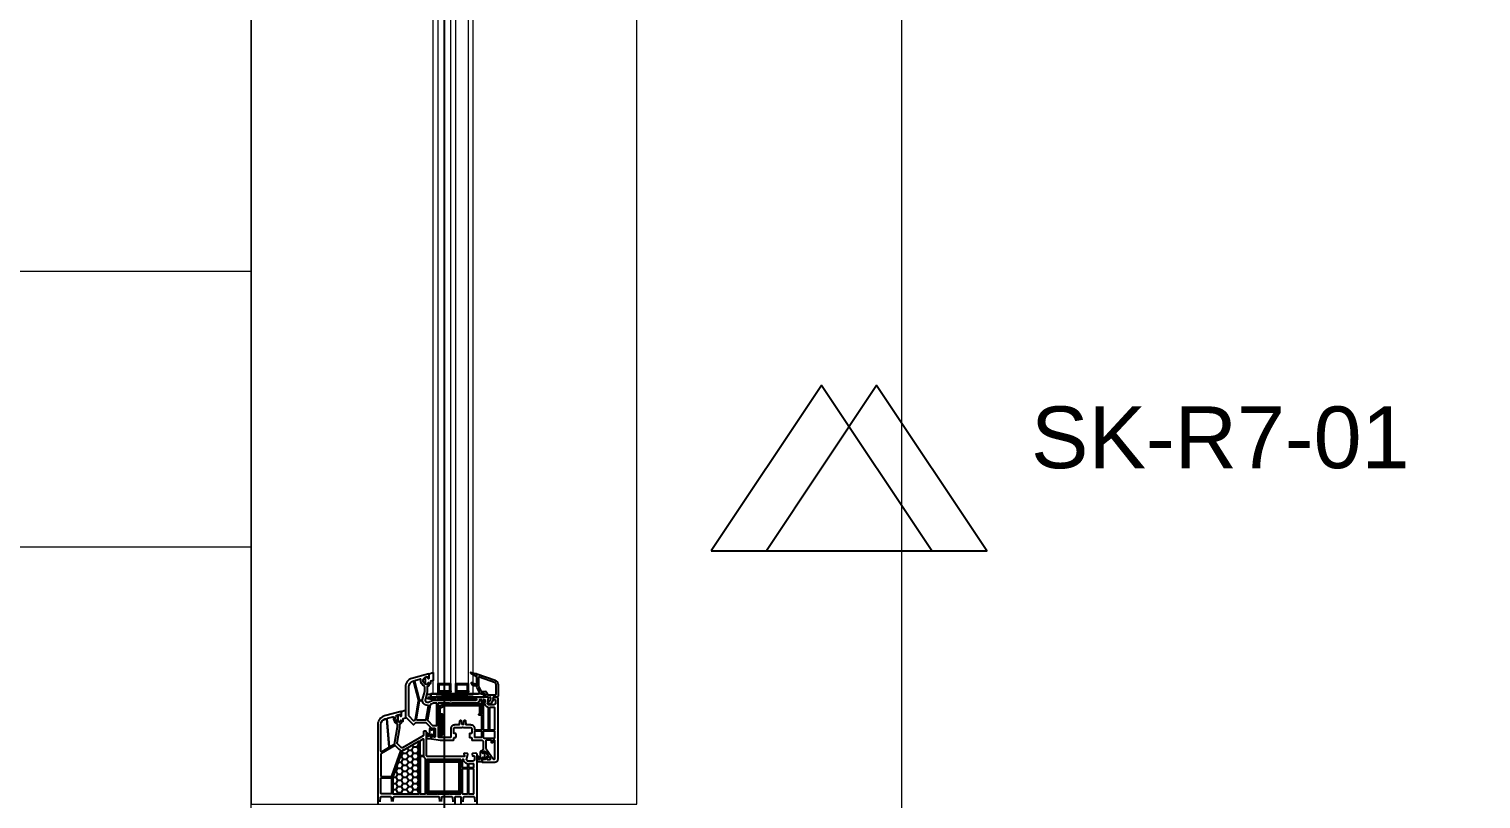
# Model space of a CAD drawing. Header units: inches. Extents: x -21163 to 11874, y -14995 to 6550.
# Drawn here: x -14027 to -12710, y -1854 to -1156 of the extents above; entities that cross this region are included whole.
import ezdxf

# ---------------------------------------------------------------- set-up
doc = ezdxf.new("R2010")
doc.units = ezdxf.units.IN
doc.header["$MEASUREMENT"] = 0
doc.linetypes.add('CONTI', pattern=[0])
doc.linetypes.add('GOST2.303 5', pattern=[24, 20, -1.5, 1, -1.5])
doc.layers.get('0').update_dxf_attribs({"color": 8})
for name, color, linetype in [('axis_dim', 8, 'CONTI'), ('GASKET', 8, 'Continuous'), ('PVC', 8, 'Continuous'), ('SOCKETS', 1, 'Continuous'), ('STEEL', 8, 'Continuous'), ('TAGS', 7, 'Continuous')]:
    doc.layers.add(name, color=color, linetype=linetype)
for name, color, linetype, lineweight in [('doors_windows', 8, 'Continuous', 5), ('floor', 8, 'Continuous', 5), ('furniture', 8, 'Continuous', 0), ('stair1', 8, 'Continuous', 15)]:
    doc.layers.add(name, color=color, linetype=linetype, lineweight=lineweight)
doc.styles.get("Standard").update_dxf_attribs({"font": 'arial.ttf'})

# ---------------------------------------------------------------- blocks, each defined once
blk = doc.blocks.new('*U20')
at = {"linetype": 'Continuous'}
h = blk.add_hatch(dxfattribs=at)
h.set_pattern_fill('HONEY', color=6, angle=-90, style=0)
h.set_pattern_definition([(270, (-72.136, 52.6428), (2.74963, -4.7625), [3.175, -6.35]), (30, (-72.136, 52.6428), (2.74963, 4.7625), [3.175, -6.35]), (330, (-72.136, 52.6428), (5.49926, -6e-07), [-6.35, 3.175])])
h.paths.add_polyline_path([(56.2, -37.6, 0.57735), (56.7, -36.8), (49, -23.5, -0.079163), (48.6, -22.5, 0.259107), (48.3, -22.1), (24.6, -13.5, 0.087489), (24.4, -13.5), (9.7, -13.5, 0.414214), (9.2, -14), (9.2, -37.1, 0.414214), (9.7, -37.6)])
at = {"color": 1, "linetype": 'Continuous'}
for p, q in [((94, -52), (95.8, -45.4)), ((95.8, -52), (94, -52)), ((94, -83), (94, -52)), ((95.8, -45.4), (95.8, -43.5)), ((95.8, -43.5), (97, -43.9)), ((95.8, -45.4), (97, -45.6)), ((95.8, -45.4), (95.8, -52)), ((95.8, -45.6), (95.8, -52)), ((97, -50), (95.8, -50)), ((97, -43.9), (97, -44.1)), ((97, -44.1), (99.6, -44.8)), ((97, -45.6), (97, -88.6)), ((99.6, -47.9), (97, -47.9)), ((97, -76.2), (97, -52)), ((99.6, -44.8), (99.6, -47.9)), ((95.8, -54), (94, -54)), ((95.8, -55), (94, -55)), ((95.8, -54), (95.8, -54.6)), ((95.8, -80), (95.8, -54)), ((95.8, -69), (94, -69)), ((95.8, -70), (94, -70)), ((95.8, -72), (94, -72)), ((95.8, -80), (94, -80)), ((95.8, -82), (94, -82)), ((95.8, -83), (94, -83)), ((97, -86.7), (95.3, -86.7)), ((95.3, -89.1), (95.3, -86.7)), ((97, -88.6), (95.3, -89.1)), ((95.8, -86.7), (95.8, -82))]:
    blk.add_line(p, q, dxfattribs=at)
at = {"color": 1, "linetype": 'Continuous', "lineweight": 25}
for p, q in [((100, -48.2), (97, -96.2)), ((100, -96.2), (97, -48.2))]:
    blk.add_line(p, q, dxfattribs=at)
at = {"color": 5}
for p, q in [((102.5, -55.3), (101.5, -55.3)), ((102.5, -56.3), (101.5, -56.3)), ((102.5, -57.3), (101.5, -57.3)), ((102.5, -58.3), (101.5, -58.3)), ((102.5, -59.3), (101.5, -59.3)), ((102.5, -60.3), (101.5, -60.3)), ((102.5, -61.3), (101.5, -61.3)), ((102.5, -62.3), (101.5, -62.3)), ((102.5, -63.3), (101.5, -63.3)), ((102.5, -64.3), (101.5, -64.3)), ((102.5, -65.3), (101.5, -65.3)), ((102.5, -65.3), (101.5, -65.3)), ((102.5, -55.3), (102.5, -54.3)), ((102.5, -65.3), (102.5, -66.3)), ((103.5, -55.3), (103.5, -54.3)), ((103.5, -66.3), (103.5, -65.3)), ((104.5, -55.3), (104.5, -54.3)), ((104.5, -66.3), (104.5, -65.3)), ((105.5, -55.3), (105.5, -54.3)), ((105.5, -66.3), (105.5, -65.3)), ((106.5, -55.3), (106.5, -54.3)), ((106.5, -66.3), (106.5, -65.3)), ((107.5, -55.3), (107.5, -54.3)), ((107.5, -66.3), (107.5, -65.3)), ((108, -55.3), (108, -54.3)), ((108, -55.3), (109, -55.3)), ((108, -56.3), (109, -56.3)), ((108, -57.3), (109, -57.3)), ((108, -58.3), (109, -58.3)), ((108, -59.3), (109, -59.3)), ((108, -60.3), (109, -60.3)), ((108, -61.3), (109, -61.3)), ((108, -62.3), (109, -62.3)), ((108, -63.3), (109, -63.3)), ((108, -64.3), (109, -64.3)), ((108, -65.3), (109, -65.3)), ((108, -65.3), (109, -65.3)), ((108, -65.3), (108, -66.3)), ((102.5, -66.3), (101.5, -66.3)), ((102.5, -71.3), (101.5, -71.3)), ((102.5, -72.3), (101.5, -72.3)), ((102.5, -73.3), (101.5, -73.3)), ((102.5, -74.3), (101.5, -74.3)), ((102.5, -75.3), (101.5, -75.3)), ((102.5, -76.3), (101.5, -76.3)), ((102.5, -77.3), (101.5, -77.3)), ((102.5, -78.3), (101.5, -78.3)), ((102.5, -71.3), (102.5, -70.3)), ((103.5, -71.3), (103.5, -70.3)), ((104.5, -71.3), (104.5, -70.3)), ((105.5, -71.3), (105.5, -70.3)), ((106.5, -71.3), (106.5, -70.3)), ((107.5, -71.3), (107.5, -70.3)), ((108, -66.3), (109, -66.3)), ((108, -71.3), (108, -70.3)), ((108, -71.3), (109, -71.3)), ((108, -72.3), (109, -72.3)), ((108, -73.3), (109, -73.3)), ((108, -74.3), (109, -74.3)), ((108, -75.3), (109, -75.3)), ((108, -76.3), (109, -76.3)), ((108, -77.3), (109, -77.3)), ((108, -78.3), (109, -78.3)), ((102.5, -79.3), (101.5, -79.3)), ((102.5, -80.3), (101.5, -80.3)), ((102.5, -81.3), (101.5, -81.3)), ((102.5, -81.3), (101.5, -81.3)), ((102.5, -82.3), (101.5, -82.3)), ((102.5, -81.3), (102.5, -82.3)), ((103.5, -82.3), (103.5, -81.3)), ((104.5, -82.3), (104.5, -81.3)), ((105.5, -82.3), (105.5, -81.3)), ((106.5, -82.3), (106.5, -81.3)), ((107.5, -82.3), (107.5, -81.3)), ((108, -79.3), (109, -79.3)), ((108, -80.3), (109, -80.3)), ((108, -81.3), (109, -81.3)), ((108, -81.3), (109, -81.3)), ((108, -81.3), (108, -82.3)), ((108, -82.3), (109, -82.3))]:
    blk.add_line(p, q, dxfattribs=at)
blk.add_lwpolyline([(56.6, -37.6, 0.57735), (56.8, -37.1), (48.2, -22.2, 0.176327), (48.1, -22.1), (24.6, -13.5, 0.087489), (24.5, -13.5), (9.5, -13.5, 0.414214), (9.2, -13.8), (9.2, -37.3, 0.414214), (9.5, -37.6)], format="xyb", close=True)
at = {"color": 1, "linetype": 'Continuous', "lineweight": 25}
blk.add_lwpolyline([(100, -50.2), (100, -48.2), (97, -48.2), (97, -96.2), (100, -96.2)], close=True, dxfattribs=at)
at = {"color": 5}
for points in [[(101.5, -66.3), (109, -66.3), (109, -54.3), (101.5, -54.3)], [(102.5, -65.3), (108, -65.3), (108, -55.3), (102.5, -55.3)], [(101.5, -82.3), (109, -82.3), (109, -70.3), (101.5, -70.3)], [(102.5, -81.3), (108, -81.3), (108, -71.3), (102.5, -71.3)]]:
    blk.add_lwpolyline(points, close=True, dxfattribs=at)
at = {"layer": 'doors_windows', "color": 5}
for points in [[(100, -50.3), (738, -50.3), (738, -54.3), (100, -54.3)], [(100, -66.3), (738, -66.3), (738, -70.3), (100, -70.3)], [(100, -82.3), (738, -82.3), (738, -86.3), (100, -86.3)]]:
    blk.add_lwpolyline(points, close=True, dxfattribs=at)
at = {"layer": 'GASKET'}
for p, q in [((107.4, -87.5), (107.1, -89.5)), ((118.7, -84.2), (115.7, -89.5)), ((119.4, -84.5), (118, -89.9))]:
    blk.add_line(p, q, dxfattribs=at)
at = {"layer": 'GASKET', "color": 5, "linetype": 'Continuous'}
for points in [[(75.1, -22.6, -0.414214), (74.4, -21.9), (74.4, -21.8, -0.414214), (74.7, -21.5), (75.6, -21.5), (75.8, -21.2, 0.57735), (75.2, -20.3), (74.8, -20.3, -0.414214), (74.3, -19.8), (74.3, -19.5, -0.020024), (74.3, -19.2, -0.390947), (75.3, -18.3), (80.3, -18.3, -0.390947), (81.3, -19.2), (81.3, -19.5), (81.3, -19.8, -0.414214), (80.8, -20.3), (80.3, -20.3, 0.57735), (79.8, -21.2), (80, -21.5), (84, -21.5), (85.1, -24.8, -0.502334), (84.8, -25.2), (78, -25.2), (77.3, -22.8, 0.349418), (77, -22.6)], [(62.1, -49.7, 0.414214), (61.6, -50.2, 0.054959), (61.7, -50.9, 0.351258), (61.9, -51.1), (68.3, -51.1, 0.351258), (68.5, -50.9, 0.054959), (68.6, -50.2, 0.414214), (68.1, -49.7), (67.7, -49.7, -0.57735), (67.2, -48.8), (67.3, -48.5), (68.8, -48.5, 0.414214), (69, -48.3), (69, -47.8, 0.407864), (68, -46.8), (61.8, -46.7, -0.433601), (61.4, -46.2), (61.4, -45.9, -0.363714), (62.2, -45.2), (63.1, -45.1, -0.169782), (63.3, -45.2, 1.241435), (63.8, -44), (60.7, -44, 0.414214), (59.5, -45.2), (59.5, -48.2, 0.414214), (59.8, -48.5), (62.9, -48.5), (63.1, -48.8, -0.57735), (62.6, -49.7)], [(109.2, -47.6, -0.414214), (108.5, -46.9), (108.5, -46.8, -0.414214), (108.8, -46.5), (109.7, -46.5), (109.9, -46.2, 0.57735), (109.3, -45.3), (108.9, -45.3, -0.414214), (108.4, -44.8), (108.4, -44.5, -0.020024), (108.4, -44.2, -0.390947), (109.4, -43.3), (114.4, -43.3, -0.390947), (115.4, -44.2), (115.4, -44.5), (115.4, -44.8, -0.414214), (114.9, -45.3), (114.4, -45.3, 0.57735), (113.9, -46.2), (114.1, -46.5), (118.1, -46.5), (119.2, -49.9, -0.502334), (118.9, -50.3), (112.1, -50.3), (111.4, -47.8, 0.349418), (111.1, -47.6)], [(41.1, -95.7, 0.414214), (40.6, -96.2, 0.054959), (40.7, -96.9, 0.351258), (40.9, -97.1), (47.4, -97.1, 0.351258), (47.6, -96.9, 0.054959), (47.6, -96.2, 0.414214), (47.1, -95.7), (46.7, -95.7, -0.57735), (46.2, -94.8), (46.3, -94.5), (47.8, -94.5, 0.414214), (48, -94.3), (48, -93.8, 0.407864), (47, -92.8), (40.8, -92.7, -0.433601), (40.4, -92.2), (40.5, -91.9, -0.363714), (41.2, -91.2), (42.1, -91.1, -0.169782), (42.3, -91.2, 1.241435), (42.8, -90), (39.7, -90, 0.414214), (38.5, -91.2), (38.5, -94.2, 0.414214), (38.8, -94.5), (41.9, -94.5), (42.1, -94.8, -0.57735), (41.6, -95.7)]]:
    blk.add_lwpolyline(points, format="xyb", close=True, dxfattribs=at)
at = {"layer": 'GASKET'}
for centre, radius, start, end in [((112.4, -88.3), 5, 132.486, 170), ((116.9, -89.3), 8, 150.58, 180), ((109.4, -85.1), 0.6, 330.58, 132.486), ((119, -84.4), 0.4, 345, 150.5133)]:
    blk.add_arc(centre, radius, start, end, dxfattribs=at)
at = {"layer": 'PVC'}
for p, q in [((105.5, -89.7), (101.4, -91.8)), ((106.3, -91.5), (102.2, -93.5)), ((117.7, -89.5), (106.6, -89.5)), ((114.8, -91.4), (106.6, -91.4)), ((108.9, -89.3), (108.9, -89.5)), ((115.2, -92.1), (110.6, -105.7)), ((118, -89.9), (112.4, -106.3)), ((118, -89.8), (118, -89.8)), ((91, -100.7), (91, -102.3)), ((91.2, -102.7), (94.8, -104.8)), ((93, -100.7), (93, -101.1)), ((93.2, -101.5), (95, -102.6)), ((94.8, -104.8), (96.4, -104.5)), ((95.3, -102.6), (96.6, -102.4)), ((97, -99.6), (97, -101.9)), ((97, -105), (97, -108.3)), ((98.9, -99.9), (98.9, -106.6)), ((99.5, -97.5), (99.1, -97.5)), ((99.8, -99.4), (99.4, -99.4)), ((100, -93.9), (100, -97)), ((101.9, -93.9), (101.9, -97.3)), ((97.7, -109), (97, -108.3)), ((108.6, -109), (97.7, -109)), ((108.7, -107.1), (99.4, -107.1))]:
    blk.add_line(p, q, dxfattribs=at)
for points in [[(2, -2), (6.2, -2.4, -0.388879), (6.7, -2.9), (6.7, -11.5, -0.388879), (6.2, -12), (2.3, -12.3, -0.700208)], [(2.3, -14), (6.2, -14.3, -0.388879), (6.7, -14.8), (6.7, -55.2, -0.388879), (6.2, -55.7), (2.3, -56, -0.700208)], [(2.3, -57.7), (6.2, -58, -0.388879), (6.7, -58.5), (6.7, -67.1, -0.388879), (6.2, -67.6), (2, -68, -0.700208)], [(0.5, -70), (6.2, -70, -0.414214), (6.7, -70.5), (6.7, -74.9, -0.414214), (6.2, -75.4), (0.5, -75.4, 0.414214)], [(2, -77.4), (6.2, -77.8, -0.388879), (6.7, -78.3), (6.7, -87.1, -0.388879), (6.2, -87.6), (2, -88, -0.700208)], [(0.5, -90), (45.2, -90), (46, -89.3), (46, -88.8), (45.8, -86, 0.446275), (45.2, -85.5), (44.1, -85.7, 0.36397), (43.7, -86.2), (43.7, -87.2, -0.414214), (43.2, -87.7), (40.5, -87.7, -0.414214), (39, -86.2), (39, -81.4), (40, -80.4), (45.2, -81.5, 0.454146), (45.8, -81), (46, -78.3, 0.51393), (45.6, -78), (43.6, -78.5, -0.493145), (43, -78.1), (43, -45, -0.414214), (44, -44), (65.5, -44, 0.414214), (66, -43.5), (66, -42, 0.414214), (65.5, -41.5), (62.8, -41.5, -0.267949), (61.9, -41), (51.1, -22.3, -0.339454), (51.3, -21.1), (54.6, -17.8, -0.245592), (55.5, -17.5), (69.3, -20, 0.043661), (69.8, -20), (72.5, -20, -0.414214), (73, -20.5, 0.414214), (74, -21.5), (75.6, -21.5), (75.8, -21.2, 0.57735), (75.3, -20.3), (74.8, -20.3, -0.414214), (74.3, -19.8), (74.3, -19.5, -1), (81.3, -19.5), (81.3, -19.8, -0.414214), (80.8, -20.3), (80.4, -20.3, 0.57735), (79.9, -21.2), (80.1, -21.5), (83.7, -21.5, 0.493145), (84, -21.1), (79.9, -5.9, 0.339454), (72.2, 0), (0.5, 0, 0.414214)]]:
    blk.add_lwpolyline(points, format="xyb", dxfattribs=at)
for points in [[(23.9, -3.3), (23.9, -11.9, -0.414214), (23.4, -12.4), (9.7, -12.4, -0.414214), (9.2, -11.9), (9.2, -3.3, -0.414214), (9.7, -2.8), (23.4, -2.8, -0.414214)], [(25.5, -2.8, 0.414214), (25, -3.3), (25, -12.2, 0.315299), (25.4, -12.6), (48.1, -20.9, 0.415199), (48.7, -20.6, -0.110369), (49.5, -19.3), (52.9, -15.9, 0.339454), (53, -15.3), (45.9, -3.1, 0.267949), (45.4, -2.8)], [(47.9, -2.8), (72.2, -2.8, -0.339454), (77.2, -6.7), (77.3, -7.1, -0.466308), (76.9, -7.7), (51.5, -10, -0.291473), (51, -9.7), (47.4, -3.6, -0.57735)], [(52.3, -10.6), (77.3, -8.4, -0.36397), (77.8, -8.8), (79.1, -13.7, -0.546119), (78.8, -14.1, 0.339137), (72.9, -17.2, -0.293253), (72.4, -17.5), (69.8, -17.5), (55.9, -15.1, 0.100742), (54.5, -15.1, -0.329802), (54, -14.9), (51.9, -11.3, -0.548619)], [(24.5, -13.5), (9.7, -13.5, 0.414214), (9.2, -14), (9.2, -37.1, 0.414214), (9.7, -37.6), (56.2, -37.6, 0.57735), (56.7, -36.9), (49, -23.5, -0.079163), (48.6, -22.5, 0.259107), (48.3, -22.1)], [(9.7, -38.3, 0.414214), (9.2, -38.8), (9.2, -42.8, 0.414214), (9.7, -43.3), (40.7, -43.3, 0.252264), (41.1, -43.1, -0.152167), (42.7, -41.8, 0.305615), (43, -41.3), (43, -38.8, 0.414214), (42.5, -38.3)], [(44.2, -38.3), (57.2, -38.3, -0.267949), (57.6, -38.6), (59.1, -41.1, -0.57735), (58.8, -41.5), (44.2, -41.5, -0.414214), (43.7, -41), (43.7, -38.8, -0.414214)], [(9.7, -44.4, 0.414214), (9.2, -44.9), (9.2, -54.1, -1), (9.2, -54.7), (9.2, -65.1, -1), (9.2, -65.7), (9.2, -74.9, 0.414214), (9.7, -75.4), (40, -75.4, 0.414214), (40.5, -74.9), (40.5, -44.9, 0.414214), (40, -44.4)], [(9.7, -76.5, 0.414214), (9.2, -77), (9.2, -81, 0.414214), (9.7, -81.5), (31.5, -81.5, 0.414214), (32, -81), (32, -77, 0.414214), (31.5, -76.5)], [(33.6, -76.5, 0.414214), (33.1, -77), (33.1, -81, 0.414214), (33.6, -81.5), (36, -81.5, 0.372896), (36.5, -81.1, -0.161969), (37.2, -79.7), (38.2, -78.7, -0.198912), (40, -77.9, 0.414214), (40.5, -77.4), (40.5, -77, 0.414214), (40, -76.5)], [(9.7, -82.2, 0.414214), (9.2, -82.7), (9.2, -86.7, 0.414214), (9.7, -87.2), (31.5, -87.2, 0.414214), (32, -86.7), (32, -82.7, 0.414214), (31.5, -82.2)], [(33.6, -82.2, 0.414214), (33.1, -82.7), (33.1, -86.7, 0.414214), (33.6, -87.2), (36, -87.2, 0.414214), (36.5, -86.7), (36.5, -82.7, 0.414214), (36, -82.2)]]:
    blk.add_lwpolyline(points, format="xyb", close=True, dxfattribs=at)
at = {"layer": 'PVC', "linetype": 'Continuous', "lineweight": 25}
for points in [[(96.2, -109), (97, -108.3), (97, -107.8), (96.8, -105, 0.446275), (96.2, -104.5), (95.1, -104.7, 0.36397), (94.7, -105.2), (94.7, -106.2, -0.414214), (94.2, -106.7), (91.5, -106.7, -0.414214), (90, -105.2), (90, -100.4), (91, -99.4), (96.2, -100.5, 0.454146), (96.8, -100), (97, -97.4, 0.016582), (97, -97.2), (97, -89.3, 0.493145), (96.6, -89), (94.6, -89.5, -0.493145), (94, -89.1), (94, -66.7, 0.201513), (93.8, -66.4, -0.420084), (93.8, -65.6, 0.201513), (94, -65.3), (94, -50), (92.2, -45.8, -0.628383), (94.5, -43.1), (101.7, -45), (106.5, -45, -0.414214), (107, -45.5, 0.414214), (108, -46.5), (109.6, -46.5), (109.8, -46.2, 0.57735), (109.3, -45.3), (108.9, -45.3, -0.38517), (108.4, -44.9, -1.105542), (115.3, -44.9, -0.38517), (114.8, -45.3), (114.4, -45.3, 0.57735), (113.9, -46.2), (114.1, -46.5), (117.7, -46.5, 0.493145), (118, -46.1), (113.9, -30.9, 0.339454), (106.2, -25), (79.4, -25, 0.198912), (78.7, -25.3), (72.1, -31.9, 0.414214), (72.1, -32.6), (73.9, -34.3, -0.198912), (74, -34.6), (74, -43.3, -0.198912), (73.9, -43.6), (69.1, -48.4, -0.198912), (68.8, -48.5), (67.4, -48.5), (67.2, -48.8, 0.57735), (67.7, -49.7), (68.2, -49.7, -0.414214), (68.7, -50.2), (68.7, -51.6, -0.414214), (68.2, -52.1), (61.2, -52.1, -0.455633), (60.7, -51.5), (60.9, -50.1, -0.373972), (61.4, -49.7), (62.6, -49.7, 0.57735), (63.1, -48.8), (62.9, -48.5), (59.6, -48.5, 0.373885), (59.1, -48.9), (58, -56.5), (58, -68.6, 0.414214), (58.3, -68.9), (59.9, -68.9, -0.414214), (60.2, -69.2), (60.2, -70.6, 0.414214), (60.5, -70.9), (63.6, -70.9, 0.414214), (63.9, -70.6), (63.9, -69.4, -0.414214), (64.4, -68.9), (68.5, -68.9, -0.414214), (69.5, -69.9), (69.5, -76.3, 0.201513), (69.6, -76.6, -0.420084), (69.6, -77.4, 0.201513), (69.5, -77.7), (69.5, -84.1, -0.414214), (68.5, -85.1), (64.4, -85.1, -0.414214), (63.9, -84.6), (63.9, -83.4, 0.414214), (63.6, -83.1), (60.5, -83.1, 0.414214), (60.2, -83.4), (60.2, -84.8, -0.414214), (59.9, -85.1), (58.3, -85.1, 0.414214), (58, -85.4), (58, -94, -0.414214), (56.5, -95.5), (49.5, -95.5, -0.414214), (49, -95, 0.414214), (48.5, -94.5), (46.4, -94.5), (46.2, -94.8, 0.57735), (46.7, -95.7), (47.2, -95.7, -0.414214), (47.7, -96.2), (47.7, -97.2, -0.244698), (47.5, -97.6), (44.4, -99.7, -0.315299), (43.9, -99.7), (40.5, -97.4, -0.244698), (40.3, -97), (40.3, -96.2, -0.414214), (40.8, -95.7), (41.6, -95.7, 0.57735), (42.1, -94.8), (41.9, -94.5), (38.3, -94.5, 0.414214), (38, -94.8), (38, -106, 0.414214), (41, -109)], [(93.5, -37, 0.109518), (94.8, -36.9), (110.9, -32.6, 0.414214), (111.3, -32), (111.2, -31.7, 0.339454), (106.2, -27.8), (80.6, -27.8, 0.198912), (79.9, -28.1), (75.9, -32.1, 0.382222), (75.8, -32.7, -0.088112), (76.3, -33.7, 0.274835), (76.7, -34)], [(88.9, -46, 0.498043), (89.5, -45.5, -0.394481), (93.2, -40.6, 0.365019), (93.6, -40.1), (93.6, -38.1, 0.36397), (93.2, -37.6), (77.1, -34.8, 0.466308), (76.5, -35.3), (76.5, -43.4, 0.36397), (76.9, -43.9)], [(106.4, -42.5, 0.293253), (106.9, -42.2, -0.339137), (112.8, -39.1, 0.546119), (113.1, -38.7), (111.7, -33.6, 0.414214), (111.1, -33.2), (94.7, -37.6, 0.339454), (94.3, -38.1), (94.3, -40.1, 0.339454), (94.7, -40.5), (102, -42.5, 0.065543), (102.1, -42.5)], [(91, -53.5, 0.414214), (91.5, -53), (91.5, -50.6, 0.103244), (91.5, -50.4), (90.2, -47.6, 0.251284), (89.8, -47.3), (76.4, -44.9, 0.28183), (75.9, -45.1, -0.034736), (75.6, -45.4), (71.3, -49.7, 0.198912), (71.2, -50), (71.2, -53, 0.414214), (71.7, -53.5)], [(80.2, -94.4, 0.414214), (80.7, -93.9), (80.7, -91.9, -1), (81.7, -91.9), (81.7, -93.9, 0.414214), (82.2, -94.4), (94, -94.4, 0.414214), (94.5, -93.9), (94.5, -92.6, 0.387795), (94, -92.1, -0.387795), (91.5, -89.3), (91.5, -67.3, -0.229416), (91.5, -64.7), (91.5, -55.1, 0.414214), (91, -54.6), (61.2, -54.6, 0.373972), (60.7, -55), (60.5, -56.6, 0.034844), (60.5, -56.7), (60.5, -65.9, 0.414214), (61, -66.4), (68.5, -66.4, -0.414214), (72, -69.9), (72, -73.7, 0.39896), (72.5, -74.2), (75.5, -74.4, -0.39896), (76, -74.9), (76, -75.3, -0.39896), (75.5, -75.8), (72.7, -76, 0.442836), (72.3, -76.5, -0.074681), (72.3, -77.5, 0.442836), (72.7, -78), (75.5, -78.2, -0.39896), (76, -78.7), (76, -79.1, -0.39896), (75.5, -79.6), (72.5, -79.8, 0.39896), (72, -80.3), (72, -84.1, -0.414214), (68.5, -87.6), (67.8, -87.6, 0.414214), (67.3, -88.1), (67.3, -93.9, 0.414214), (67.8, -94.4)], [(65.7, -94.4, 0.414214), (66.2, -93.9), (66.2, -88.1, 0.414214), (65.7, -87.6), (61, -87.6, 0.414214), (60.5, -88.1), (60.5, -93.9, 0.414214), (61, -94.4)], [(42.7, -100.9, 0.520567), (42.7, -100.1), (41.1, -99, 0.606815), (40.3, -99.4), (40.3, -101.7, 0.606815), (41.1, -102.1)], [(57.3, -106.2, 0.414214), (57.8, -105.7), (57.8, -104.7, 0.414214), (57.3, -104.2), (56, -104.2, -0.414214), (55.5, -103.7), (55.5, -103.5, -0.414214), (56, -103), (57.3, -103, 0.414214), (57.8, -102.5), (57.8, -98.5, 0.436376), (57.3, -98, -0.01877), (57, -98), (50.5, -98, 0.153915), (50.2, -98.1), (41, -104.6, 0.244698), (40.8, -105), (40.8, -105.7, 0.414214), (41.3, -106.2)], [(65.7, -106.2, 0.414214), (66.2, -105.7), (66.2, -96, 0.414214), (65.7, -95.5), (60.5, -95.5, 0.284915), (60.1, -95.8, -0.045769), (59.7, -96.4, 0.162278), (59.6, -96.7), (59.6, -105.7, 0.414214), (60.1, -106.2)], [(87, -100.5, 0.372896), (87.5, -100.1, -0.161969), (88.2, -98.7), (89.2, -97.7, -0.251647), (91.5, -97), (93.9, -97.5, 0.4743), (94.5, -97), (94.5, -96, 0.414214), (94, -95.5), (67.8, -95.5, 0.414214), (67.3, -96), (67.3, -100, 0.414214), (67.8, -100.5)], [(87, -106.2, 0.414214), (87.5, -105.7), (87.5, -101.7, 0.414214), (87, -101.2), (67.8, -101.2, 0.414214), (67.3, -101.7), (67.3, -105.7, 0.414214), (67.8, -106.2)]]:
    blk.add_lwpolyline(points, format="xyb", close=True, dxfattribs=at)
at = {"layer": 'PVC'}
for centre, radius, start, end in [((102.4, -93.9), 2.4, 115.9205, 180), ((106.6, -91.9), 2.4, 90, 115.9205), ((106.6, -91.9), 0.5, 90, 115.9205), ((114.8, -91.9), 0.5, 341.2519, 90), ((117.7, -89.8), 0.3, 341.2519, 90), ((92, -100.7), 1, 0, 180), ((91.5, -102.3), 0.5, 180, 240), ((93.5, -101.1), 0.5, 180, 240), ((95.3, -102.1), 0.5, 240, 280), ((96.5, -105), 0.5, 0, 100), ((96.5, -101.9), 0.5, 280, 0), ((99.1, -99.6), 2.1, 90, 180), ((99.4, -99.9), 0.5, 90, 180), ((99.5, -97), 0.5, 270, 0), ((99.8, -97.3), 2.1, 270, 0), ((102.4, -93.9), 0.5, 115.9205, 180), ((99.4, -106.6), 0.5, 180, 270), ((108.6, -105), 2.1, 270, 341.2519), ((108.6, -105), 4, 270, 341.2519)]:
    blk.add_arc(centre, radius, start, end, dxfattribs=at)
at = {"layer": 'STEEL', "color": 5, "linetype": 'Continuous'}
for p, q in [((9.9, -46.1), (11.4, -47.6)), ((9.9, -48.2), (11.4, -49.7)), ((9.9, -50.3), (11.4, -51.8)), ((9.9, -52.4), (11.4, -53.9)), ((10.9, -44.9), (12.3, -46.3)), ((12.9, -44.8), (14.4, -46.3)), ((15, -44.8), (16.5, -46.3)), ((17.1, -44.8), (18.6, -46.3)), ((19.3, -44.8), (20.8, -46.3)), ((21.4, -44.8), (22.9, -46.3)), ((23.5, -44.8), (24.7, -46)), ((25.6, -44.8), (27.1, -46.3)), ((27.7, -44.8), (29.2, -46.3)), ((29.9, -44.8), (31.4, -46.3)), ((32, -44.8), (33.5, -46.3)), ((34.1, -44.8), (35.6, -46.3)), ((36.2, -44.8), (37.7, -46.3)), ((38.3, -44.8), (39.9, -46.4)), ((38.4, -47), (39.9, -48.5)), ((38.4, -49.1), (39.9, -50.6)), ((38.4, -51.2), (39.9, -52.7)), ((9.9, -54.5), (11.4, -56)), ((9.9, -56.7), (11.4, -58.2)), ((9.9, -58.8), (11.4, -60.3)), ((9.9, -60.9), (11.4, -62.4)), ((9.9, -63), (11.4, -64.5)), ((9.9, -65.1), (11.4, -66.6)), ((38.4, -53.3), (39.9, -54.8)), ((38.4, -55.5), (39.9, -57)), ((38.4, -57.6), (39.9, -59.1)), ((38.4, -59.7), (39.9, -61.2)), ((38.4, -61.8), (39.9, -63.3)), ((38.4, -63.9), (39.9, -65.4)), ((61.4, -56.8), (63.1, -58.5)), ((62.1, -55.2), (63.4, -56.5)), ((63.7, -56.9), (65.3, -58.5)), ((64.2, -55), (65.7, -56.5)), ((66, -56.9), (67.6, -58.5)), ((66.4, -55), (67.9, -56.5)), ((68.3, -56.9), (69.8, -58.5)), ((68.7, -55), (70.2, -56.5)), ((70.5, -56.9), (72.1, -58.5)), ((70.9, -55), (72.4, -56.5)), ((72.8, -56.9), (74.4, -58.5)), ((73.2, -55), (74.7, -56.5)), ((75, -56.9), (76.6, -58.5)), ((75.5, -55), (77, -56.5)), ((77.3, -56.9), (78.9, -58.5)), ((77.7, -55), (79.2, -56.5)), ((79.6, -56.9), (81.2, -58.5)), ((80, -55), (81.5, -56.5)), ((82.3, -55), (83.8, -56.5)), ((84.5, -55), (86, -56.5)), ((86.8, -55), (89.3, -57.5)), ((88.2, -58.7), (91, -61.5)), ((89.5, -62.3), (91, -63.8)), ((89.5, -64.6), (91, -66.1)), ((9.9, -67.3), (11.4, -68.8)), ((9.9, -69.4), (11.4, -70.9)), ((9.9, -71.5), (11.4, -73)), ((10, -73.7), (11, -74.7)), ((11.7, -73.3), (13.2, -74.8)), ((13.8, -73.3), (15.3, -74.8)), ((15.9, -73.3), (17.4, -74.8)), ((18.1, -73.3), (19.6, -74.8)), ((20.2, -73.3), (21.7, -74.8)), ((22.3, -73.3), (23.8, -74.8)), ((24.4, -73.3), (25.9, -74.8)), ((26.5, -73.3), (28, -74.8)), ((28.7, -73.3), (30.2, -74.8)), ((30.8, -73.3), (32.3, -74.8)), ((32.9, -73.3), (34.4, -74.8)), ((35, -73.3), (36.5, -74.8)), ((37.1, -73.3), (38.6, -74.8)), ((38.4, -66.1), (39.9, -67.6)), ((38.4, -68.2), (39.9, -69.7)), ((38.4, -70.3), (39.9, -71.8)), ((38.4, -72.4), (39.8, -73.8)), ((89.5, -66.8), (91, -68.3)), ((89.5, -69.1), (91, -70.6)), ((89.5, -71.3), (91, -72.8)), ((89.5, -73.6), (91, -75.1)), ((89.5, -75.9), (91, -77.4)), ((89.5, -78.1), (91, -79.6)), ((89.5, -80.4), (91, -81.9)), ((89.5, -82.7), (91, -84.2)), ((89.5, -84.9), (91, -86.4)), ((89.5, -87.2), (91, -88.7)), ((89.5, -89.4), (91, -90.9)), ((89.5, -91.7), (90.7, -92.9)), ((82.5, -93.8), (82.6, -93.8)), ((83.4, -92.3), (84.9, -93.8)), ((85.6, -92.3), (87.1, -93.8)), ((87.9, -92.3), (89.3, -93.8))]:
    blk.add_line(p, q, dxfattribs=at)
blk.add_lwpolyline([(24.7, -46.3), (24.7, -44.8), (11.4, -44.8, 0.414214), (9.9, -46.3), (9.9, -73.3, 0.414214), (11.4, -74.8), (38.4, -74.8, 0.414214), (39.9, -73.3), (39.9, -46.3, 0.414214), (38.4, -44.8), (25.2, -44.8), (25.2, -46.3), (38.4, -46.3), (38.4, -73.3), (11.4, -73.3), (11.4, -46.3)], format="xyb", close=True, dxfattribs=at)
at = {"layer": 'STEEL', "linetype": 'Continuous'}
blk.add_lwpolyline([(91, -91.8), (91, -61.5, 0.116434), (90.8, -60.6), (88.6, -56.1, 0.284079), (86.8, -55), (62.9, -55, 0.414214), (61.4, -56.5), (61.4, -57, 0.414214), (62.9, -58.5), (81.4, -58.5), (81.4, -56.9), (62.8, -56.9, -0.940252), (62.8, -56.5), (86.7, -56.5, -0.228035), (87.2, -56.8), (89.5, -61.3, -0.116434), (89.5, -61.5), (89.5, -91.8, -0.414214), (89, -92.3), (82.5, -92.3), (82.5, -93.8), (89, -93.8, 0.414214)], format="xyb", close=True, dxfattribs=at)

msp = doc.modelspace()

# ---------------------------------------------------------------- hatches: boundary and pattern name
at = {"layer": 'floor', "ltscale": 100}
h = msp.add_hatch(dxfattribs=at)
h.set_pattern_fill('DOLMIT', color=8, scale=1000)
h.set_pattern_definition([(0, (-32015.06, -49126.03), (0, 250), []), (45, (-32015.06, -49126), (-500, 500), [353.553, -707.107])])
h.paths.add_polyline_path([(-13825.6, 1661), (-16825.6, 1661), (-16825.6, -2864.1), (-16825.6, -7989), (-13825.6, -7989)])

# ---------------------------------------------------------------- linework, layer by layer
at = {"layer": 'axis_dim', "linetype": 'GOST2.303 5', "lineweight": 25, "ltscale": 100}
msp.add_lwpolyline([(-13650.6, 1720.7), (-13650.6, -10307.9)], dxfattribs=at)
at = {"layer": 'doors_windows', "lineweight": 20, "ltscale": 50}
msp.add_lwpolyline([(-13825.6, -1858.9), (-13475.6, -1858.9), (-13475.6, -258.9), (-13825.6, -258.9)], close=True, dxfattribs=at)
at = {"layer": 'furniture'}
msp.add_lwpolyline([(-13235.6, -1042), (-13235.6, -1917), (-11535.1, -1917), (-11535.1, -1042)], close=True, dxfattribs=at)
at = {"layer": 'SOCKETS'}
for p, q in [((-13408.2, -1629.4), (-13208.2, -1629.4)), ((-13358.2, -1629.4), (-13158.2, -1629.4))]:
    msp.add_line(p, q, dxfattribs=at)
for points in [[(-13408.2, -1629.4), (-13208.2, -1629.4), (-13308.2, -1479.4)], [(-13358.2, -1629.4), (-13158.2, -1629.4), (-13258.2, -1479.4)]]:
    msp.add_lwpolyline(points, close=True, dxfattribs=at)
at = {"layer": 'stair1', "ltscale": 75}
msp.add_lwpolyline([(-13825.6, 1661), (-16825.6, 1661), (-16825.6, -2864.1), (-16825.6, -7989), (-13825.6, -7989)], close=True, dxfattribs=at)

# ---------------------------------------------------------------- block references
at = {"ltscale": 100, "rotation": 89.99999999999996}
msp.add_blockref('*U20', (-13710.6, -1858.9), dxfattribs=at)

# ---------------------------------------------------------------- texts
at = {"layer": 'TAGS'}
msp.add_text('SK-R7-01', height=56, dxfattribs=at).set_placement((-13118.2, -1554.4))

doc.saveas('drawing.dxf')
